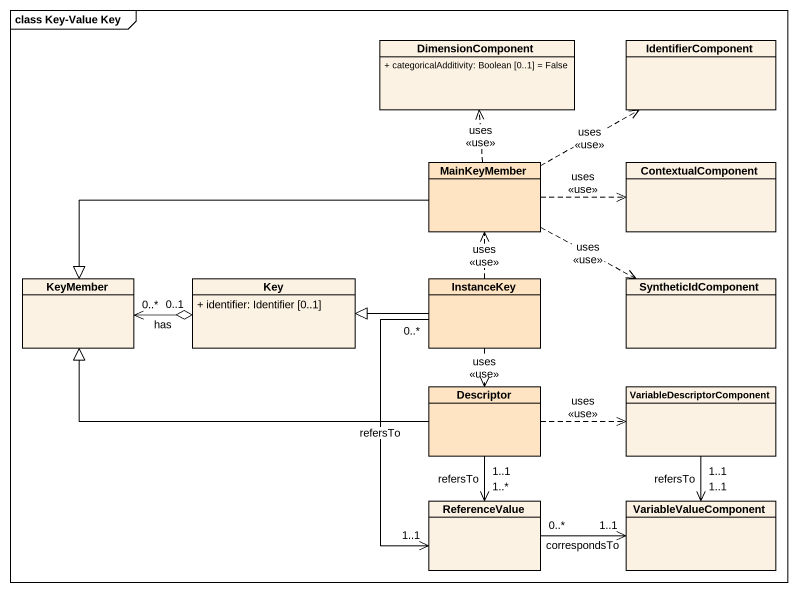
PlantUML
@startuml
mainframe class Key-Value Key
hide circle
hide empty members
skinparam classAttributeIconSize 0
class DimensionComponent {
  + categoricalAdditivity: Boolean [0..1] = False
}
class IdentifierComponent
class MainKeyMember #FFE4C4
class ContextualComponent
class KeyMember
class Key {
  + identifier: Identifier [0..1]
}
class InstanceKey #FFE4C4
class SyntheticIdComponent
class Descriptor #FFE4C4
class VariableDescriptorComponent
class ReferenceValue
class VariableValueComponent
MainKeyMember .up.> DimensionComponent : uses\n<<use>>
MainKeyMember .right.> IdentifierComponent : uses\n<<use>>
MainKeyMember .right.> ContextualComponent : uses\n<<use>>
MainKeyMember -left-|> KeyMember
MainKeyMember .right.> SyntheticIdComponent : uses\n<<use>>
KeyMember "0..*" <-right-o "0..1" Key : has
InstanceKey .up.> MainKeyMember : uses\n<<use>>
InstanceKey -left-|> Key
InstanceKey ..> Descriptor : uses\n<<use>>
InstanceKey "0..*" --> "1..1" ReferenceValue : refersTo
Descriptor -left-|> KeyMember
Descriptor .right.> VariableDescriptorComponent : uses\n<<use>>
Descriptor "1..1" --> "1..*" ReferenceValue : refersTo
VariableDescriptorComponent "1..1" --> "1..1" VariableValueComponent : refersTo
ReferenceValue "0..*" -right-> "1..1" VariableValueComponent : correspondsTo
@enduml
